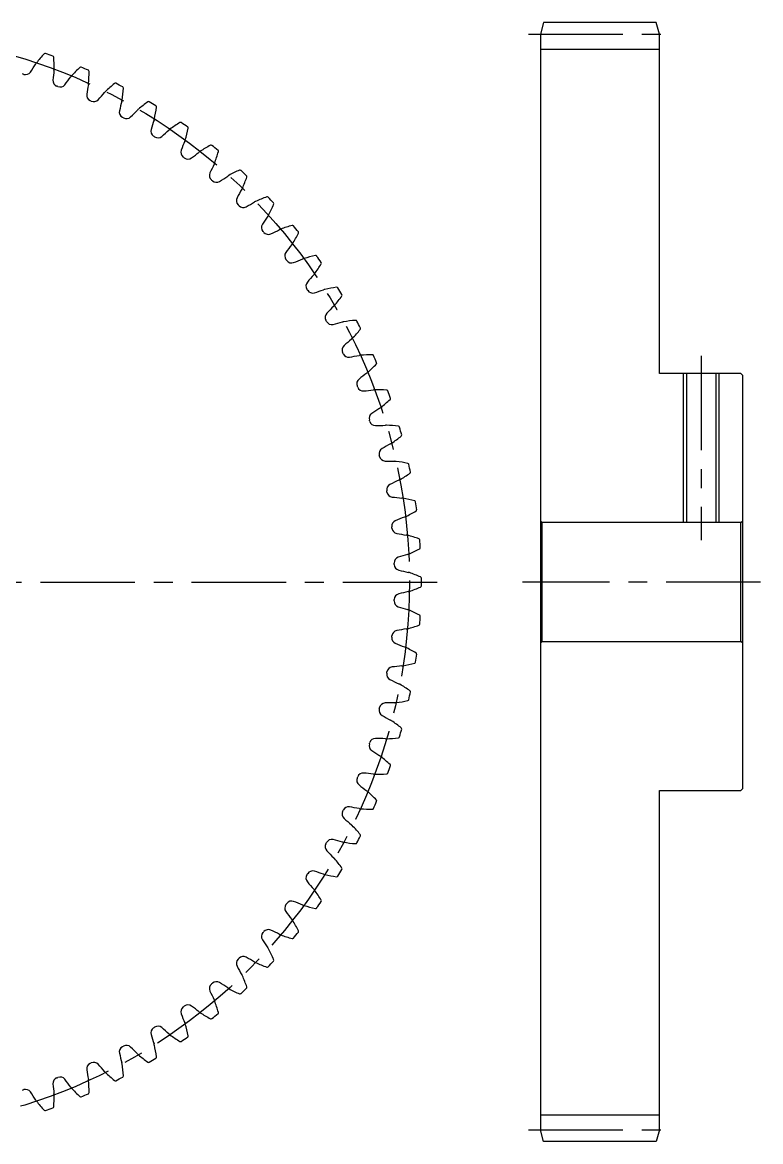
# Model space of a CAD drawing. Extents: x -3 to 245, y -8 to 201.
# Drawn here: x 121 to 245, y 10 to 198 of the extents above; entities that cross this region are included whole.
import ezdxf

# ---------------------------------------------------------------- set-up
doc = ezdxf.new("R2010")
doc.units = 0
doc.header["$LTSCALE"] = 0.5
doc.linetypes.add('CENTER', pattern=[50.8, 31.75, -6.35, 6.35, -6.35])
for name, color, linetype in [('MSM_CENTER', 1, 'CENTER'), ('MSM_CONTINUOUS', 7, 'CONTINUOUS'), ('MSM_NARROW', 5, 'CONTINUOUS')]:
    doc.layers.add(name, color=color, linetype=linetype)

msp = doc.modelspace()

# ---------------------------------------------------------------- linework, layer by layer
at = {"layer": 'MSM_CENTER'}
for p, q in [((206, 196), (230, 196)), ((235, 142), (235, 111)), ((-3, 104), (191, 104)), ((245, 104), (205, 104)), ((206, 12), (230, 12))]:
    msp.add_line(p, q, dxfattribs=at)
msp.add_circle((94, 104), 92, dxfattribs=at)
at = {"layer": 'MSM_CONTINUOUS'}
for p, q in [((208.54, 198), (208, 196)), ((227.46, 198), (208.54, 198)), ((228, 196), (227.46, 198)), ((208, 196), (208, 12)), ((228, 139), (228, 196)), ((208, 193.5), (228, 193.5)), ((241.7, 139), (228, 139)), ((232.54, 139), (232.54, 114)), ((237.46, 139), (237.46, 114)), ((242, 138.7), (241.7, 139)), ((242, 69.3), (242, 138.7)), ((208, 114.3), (208.3, 114)), ((208.3, 94), (208.3, 114)), ((241.7, 114), (208.3, 114)), ((241.7, 114), (242, 114.3)), ((241.7, 94), (241.7, 114)), ((208.3, 94), (208, 93.7)), ((208.3, 94), (241.7, 94)), ((242, 93.7), (241.7, 94)), ((228, 12), (228, 69)), ((228, 69), (241.7, 69)), ((241.7, 69), (242, 69.3)), ((208, 14.5), (228, 14.5)), ((208.54, 10), (208, 12)), ((228, 12), (227.46, 10)), ((227.46, 10), (208.54, 10))]:
    msp.add_line(p, q, dxfattribs=at)
for centre, radius, start, end in [((147.3, 172.07), 30.67, 137.6351, 141.413), ((124.78, 192.6), 0.2, 70.8408, 137.6351), ((94, 104), 94, 70.0287, 70.8408), ((126.04, 192.16), 0.2, 3.2344, 70.0287), ((95.62, 190.44), 30.67, 359.4565, 3.2344), ((91.92, 210.41), 36.8, 325.6734, 328.2334), ((124.62, 190.17), 1.66, 141.413, 148.2722), ((162.77, 185.23), 36.8, 172.6362, 175.1962), ((124.62, 190.17), 1.66, 352.5974, 359.4565), ((151.82, 168.28), 30.67, 133.7221, 137.5), ((130.76, 190.3), 0.2, 66.9278, 133.7221), ((94, 104), 94, 66.1157, 66.9278), ((131.98, 189.77), 0.2, 359.3214, 66.1157), ((94, 104), 89.5, 72.3182, 72.4644), ((121.49, 190.22), 1, 252.3183, 325.6734), ((127.09, 188.23), 1, 175.1962, 248.5512), ((99.19, 210.31), 36.8, 321.7603, 324.3203), ((130.43, 187.87), 1.66, 137.5, 144.3591), ((101.51, 190.13), 30.67, 355.5435, 359.3214), ((94, 104), 89.5, 68.4052, 68.5513), ((127.31, 188.15), 1, 248.4053, 321.7603), ((168.15, 180.35), 36.8, 168.7231, 171.2831), ((130.43, 187.87), 1.66, 348.6844, 355.5435), ((106.43, 209.7), 36.8, 317.8473, 320.4073), ((136.07, 185.19), 1.66, 133.587, 140.4461), ((156.07, 164.18), 30.67, 129.809, 133.587), ((136.56, 187.59), 0.2, 63.0148, 129.809), ((94, 104), 94, 62.2026, 63.0148), ((107.37, 189.41), 30.67, 351.6304, 355.4084), ((137.74, 186.98), 0.2, 355.4084, 62.2026), ((132.76, 185.78), 1, 171.2831, 244.6383), ((94, 104), 89.5, 64.4922, 64.6383), ((132.97, 185.68), 1, 244.4922, 317.8473), ((173.19, 175.11), 36.8, 164.8101, 167.3701), ((136.07, 185.19), 1.66, 344.7713, 351.6304), ((160.03, 159.81), 30.67, 125.896, 129.6739), ((142.17, 184.49), 0.2, 59.1017, 125.896), ((94, 104), 94, 58.2896, 59.1017), ((138.25, 182.94), 1, 167.3701, 240.7252), ((113.62, 208.61), 36.8, 313.9342, 316.4943), ((141.51, 182.13), 1.66, 129.6739, 136.533), ((113.17, 188.3), 30.67, 347.7174, 351.4953), ((143.3, 183.8), 0.2, 351.4953, 58.2896), ((94, 104), 89.5, 60.5791, 60.7252), ((138.46, 182.83), 1, 240.5792, 313.9342), ((177.86, 169.54), 36.8, 160.897, 163.4571), ((141.51, 182.13), 1.66, 340.8583, 347.7174), ((163.69, 155.17), 30.67, 121.9829, 125.7609), ((147.55, 181.01), 0.2, 55.1887, 121.9829), ((94, 104), 94, 54.3765, 55.1887), ((143.54, 179.74), 1, 163.4571, 236.8122), ((94, 104), 89.5, 56.6661, 56.8122), ((143.73, 179.61), 1, 236.6661, 310.0212), ((120.71, 207.03), 36.8, 310.0212, 312.5812), ((146.73, 178.71), 1.66, 125.7609, 132.62), ((118.88, 186.8), 30.67, 343.8043, 347.5823), ((148.63, 180.25), 0.2, 347.5823, 54.3765), ((182.13, 163.67), 36.8, 156.984, 159.544), ((146.73, 178.71), 1.66, 336.9452, 343.8043), ((167.01, 150.3), 30.67, 118.0699, 121.8478), ((152.68, 177.18), 0.2, 51.276, 118.0699), ((94, 104), 94, 50.4635, 51.2756), ((148.59, 176.18), 1, 159.544, 232.8991), ((94, 104), 89.5, 52.753, 52.8991), ((148.78, 176.04), 1, 232.7531, 306.1082), ((127.68, 204.96), 36.8, 306.1082, 308.6682), ((151.71, 174.93), 1.66, 121.8478, 128.707), ((124.47, 184.91), 30.67, 339.8913, 343.6692), ((153.71, 176.34), 0.2, 343.6692, 50.4635), ((186, 157.52), 36.8, 153.071, 155.631), ((151.71, 174.93), 1.66, 333.0322, 339.8913), ((170, 145.21), 30.67, 114.1569, 117.9348), ((157.54, 173), 0.2, 47.3626, 114.1569), ((94, 104), 94, 46.5505, 47.3626), ((153.39, 172.29), 1, 155.631, 228.9861), ((94, 104), 89.5, 48.84, 48.9861), ((153.56, 172.14), 1, 228.84, 302.1951), ((134.49, 202.43), 36.8, 302.1951, 304.7551), ((156.42, 170.83), 1.66, 117.9348, 124.7939), ((129.92, 182.64), 30.67, 335.9783, 339.7562), ((158.51, 172.1), 0.2, 339.7562, 46.5505), ((189.44, 151.11), 36.8, 149.1579, 151.7179), ((156.42, 170.83), 1.66, 329.1191, 335.9783), ((157.91, 168.07), 1, 151.7179, 225.0731), ((94, 104), 89.5, 44.9269, 45.0731), ((141.11, 199.44), 36.8, 298.2821, 300.8421), ((160.83, 166.42), 1.66, 114.0217, 120.8809), ((172.64, 139.92), 30.67, 110.2438, 114.0217), ((162.1, 168.51), 0.2, 43.4495, 110.2438), ((94, 104), 94, 42.6374, 43.4495), ((135.21, 180), 30.67, 332.0652, 335.8431), ((163, 167.54), 0.2, 335.8431, 42.6374), ((158.07, 167.91), 1, 224.927, 298.2821), ((192.43, 144.49), 36.8, 145.2449, 147.8049), ((160.83, 166.42), 1.66, 325.2061, 332.0652), ((162.14, 163.56), 1, 147.8049, 221.16), ((174.91, 134.47), 30.67, 106.3308, 110.1087), ((166.34, 163.71), 0.2, 39.5365, 106.3308), ((94, 104), 94, 38.7244, 39.5365), ((94, 104), 89.5, 41.0139, 41.16), ((162.29, 163.39), 1, 221.0139, 294.369), ((147.52, 196), 36.8, 294.369, 296.929), ((164.93, 161.71), 1.66, 110.1087, 116.9678), ((140.3, 177.01), 30.67, 328.1522, 331.9301), ((167.18, 162.68), 0.2, 331.9301, 38.7244), ((194.96, 137.68), 36.8, 141.3318, 143.8918), ((164.93, 161.71), 1.66, 321.293, 328.1522), ((166.04, 158.78), 1, 143.8918, 217.247), ((94, 104), 89.5, 37.1009, 37.247), ((166.18, 158.59), 1, 217.1009, 290.456), ((153.67, 192.13), 36.8, 290.456, 293.016), ((168.71, 156.73), 1.66, 106.1957, 113.0548), ((176.8, 128.88), 30.67, 102.4177, 106.1957), ((170.25, 158.63), 0.2, 35.6235, 102.4177), ((94, 104), 94, 34.8113, 35.6235), ((145.17, 173.69), 30.67, 324.2391, 328.0171), ((171.01, 157.55), 0.2, 328.0171, 34.8113), ((169.61, 153.73), 1, 139.9788, 213.3339), ((197.03, 130.71), 36.8, 137.4188, 139.9788), ((168.71, 156.73), 1.66, 317.38, 324.2391), ((94, 104), 89.5, 33.1878, 33.3339), ((169.74, 153.54), 1, 213.1879, 286.5429), ((159.54, 187.86), 36.8, 286.5429, 289.103), ((172.13, 151.51), 1.66, 102.2826, 109.1417), ((178.3, 123.17), 30.67, 98.5047, 102.2826), ((173.8, 153.3), 0.2, 31.7104, 98.5047), ((94, 104), 94, 30.8983, 31.7104), ((172.13, 151.51), 1.66, 313.467, 320.3261), ((149.81, 170.03), 30.67, 320.3261, 324.104), ((174.49, 152.17), 0.2, 324.104, 30.8983), ((172.83, 148.46), 1, 136.0658, 209.4209), ((198.61, 123.62), 36.8, 133.5057, 136.0658), ((94, 104), 89.5, 29.2748, 29.4209), ((172.94, 148.25), 1, 209.2748, 282.6299), ((165.11, 183.19), 36.8, 282.6299, 285.1899), ((175.19, 146.07), 1.66, 98.3696, 105.2287), ((179.41, 117.37), 30.67, 94.5916, 98.3696), ((176.98, 147.74), 0.2, 27.7974, 94.5916), ((94, 104), 94, 26.9852, 27.7974), ((177.59, 146.56), 0.2, 320.191, 26.9852), ((199.7, 116.43), 36.8, 129.5927, 132.1527), ((175.19, 146.07), 1.66, 309.5539, 316.413), ((154.18, 166.07), 30.67, 316.413, 320.191), ((175.68, 142.97), 1, 132.1527, 205.5078), ((94, 104), 89.5, 25.3617, 25.5078), ((175.78, 142.76), 1, 205.3618, 278.7169), ((170.35, 178.15), 36.8, 278.7169, 281.2769), ((177.87, 140.43), 1.66, 94.4565, 101.3156), ((180.13, 111.51), 30.67, 90.6786, 94.4565), ((179.77, 141.98), 0.2, 23.8843, 90.6786), ((94, 104), 94, 23.0722, 23.8843), ((177.87, 140.43), 1.66, 305.6409, 312.5), ((158.28, 161.82), 30.67, 312.5, 316.2779), ((180.3, 140.76), 0.2, 316.2779, 23.0722), ((178.15, 137.31), 1, 128.2397, 201.5948), ((200.31, 109.19), 36.8, 125.6797, 128.2397), ((94, 104), 89.5, 21.4487, 21.5948), ((178.23, 137.09), 1, 201.4487, 274.8038), ((175.23, 172.77), 36.8, 274.8038, 277.3638), ((180.17, 134.62), 1.66, 90.5435, 97.4026), ((180.44, 105.62), 30.67, 86.7656, 90.5435), ((182.16, 136.04), 0.2, 19.9713, 86.7656), ((94, 104), 94, 19.1592, 19.9713), ((162.07, 157.3), 30.67, 308.587, 312.3649), ((182.6, 134.78), 0.2, 312.3649, 19.1592), ((180.22, 131.49), 1, 124.3266, 197.6818), ((200.41, 101.92), 36.8, 121.7666, 124.3266), ((180.17, 134.62), 1.66, 301.7278, 308.587), ((94, 104), 89.5, 17.5356, 17.6818), ((180.29, 131.27), 1, 197.5357, 270.8908), ((179.74, 167.06), 36.8, 270.8908, 273.4508), ((182.05, 128.67), 1.66, 86.6304, 93.4896), ((180.35, 99.72), 30.67, 82.8525, 86.6304), ((184.14, 129.95), 0.2, 16.0582, 82.8525), ((94, 104), 94, 15.2461, 16.0582), ((165.55, 152.53), 30.67, 304.6739, 308.4518), ((184.5, 128.67), 0.2, 308.4518, 15.2461), ((181.9, 125.54), 1, 120.4136, 193.7687), ((200.02, 94.67), 36.8, 117.8536, 120.4136), ((182.05, 128.67), 1.66, 297.8148, 304.6739), ((94, 104), 89.5, 13.6226, 13.7687), ((181.95, 125.32), 1, 193.6226, 266.9777), ((183.84, 161.07), 36.8, 266.9777, 269.5377), ((183.53, 122.61), 1.66, 82.7174, 89.5765), ((179.86, 93.83), 30.67, 78.9395, 82.7174), ((168.7, 147.53), 30.67, 300.7609, 304.5388), ((185.7, 123.73), 0.2, 12.1452, 78.9395), ((94, 104), 94, 11.3331, 12.1452), ((185.97, 122.43), 0.2, 304.5388, 11.3331), ((183.16, 119.49), 1, 116.5005, 189.8557), ((199.14, 87.45), 36.8, 113.9405, 116.5005), ((183.53, 122.61), 1.66, 293.9017, 300.7609), ((94, 104), 89.5, 9.7096, 9.8557), ((183.2, 119.26), 1, 189.7096, 263.0647), ((187.53, 154.8), 36.8, 263.0647, 265.6247), ((184.59, 116.45), 1.66, 78.8043, 85.6635), ((178.96, 88), 30.67, 75.0264, 78.8043), ((186.83, 117.43), 0.2, 8.2325, 75.0264), ((94, 104), 94, 7.42, 8.2322), ((197.76, 80.32), 36.8, 110.0275, 112.5875), ((184.59, 116.45), 1.66, 289.9887, 296.8478), ((171.49, 142.33), 30.67, 296.8478, 300.6258), ((187.01, 116.11), 0.2, 300.6258, 7.42), ((184.01, 113.37), 1, 112.5875, 185.9426), ((94, 104), 89.5, 5.7965, 5.9426), ((184.04, 113.14), 1, 185.7966, 259.1516), ((190.78, 148.3), 36.8, 259.1516, 261.7117), ((185.23, 110.24), 1.66, 74.8913, 81.7504), ((177.67, 82.24), 30.67, 71.1134, 74.8913), ((187.53, 111.06), 0.2, 4.3191, 71.1134), ((94, 104), 94, 3.507, 4.3191), ((173.93, 136.95), 30.67, 292.9348, 296.7127), ((187.62, 109.74), 0.2, 296.7127, 3.507), ((184.44, 107.21), 1, 108.6745, 182.0296), ((94, 104), 89.5, 1.8835, 2.0296), ((195.91, 73.29), 36.8, 106.1144, 108.6745), ((185.23, 110.24), 1.66, 286.0757, 292.9348), ((184.45, 106.97), 1, 181.8835, 255.2386), ((193.57, 141.59), 36.8, 255.2386, 257.7986), ((185.45, 104), 1.66, 70.9783, 77.8374), ((175.99, 76.58), 30.67, 67.2003, 70.9783), ((187.8, 104.66), 0.2, 0.4065, 67.2003), ((94, 104), 94, 359.5939, 0.4061), ((184.45, 101.03), 1, 104.7614, 178.1165), ((193.57, 66.41), 36.8, 102.2014, 104.7614), ((185.45, 104), 1.66, 282.1626, 289.0217), ((175.99, 131.42), 30.67, 289.0217, 292.7997), ((187.8, 103.34), 0.2, 292.7997, 359.5939), ((94, 104), 89.5, 357.9704, 358.1165), ((184.44, 100.79), 1, 177.9705, 251.3255), ((195.91, 134.71), 36.8, 251.3255, 253.8856), ((185.23, 97.76), 1.66, 67.0652, 73.9243), ((173.93, 71.05), 30.67, 63.2873, 67.0652), ((187.62, 98.26), 0.2, 356.4934, 63.2873), ((94, 104), 94, 355.6809, 356.493), ((190.78, 59.7), 36.8, 98.2883, 100.8484), ((185.23, 97.76), 1.66, 278.2496, 285.1087), ((177.67, 125.76), 30.67, 285.1087, 288.8866), ((187.53, 96.94), 0.2, 288.8866, 355.6809), ((184.01, 94.63), 1, 174.0574, 247.4125), ((94, 104), 89.5, 354.0574, 354.2035), ((184.04, 94.86), 1, 100.8484, 174.2035), ((197.76, 127.68), 36.8, 247.4125, 249.9725), ((184.59, 91.55), 1.66, 63.1522, 70.0113), ((171.49, 65.67), 30.67, 59.3742, 63.1522), ((178.96, 120), 30.67, 281.1957, 284.9736), ((186.83, 90.57), 0.2, 284.9736, 351.7678), ((94, 104), 94, 351.7678, 352.58), ((187.01, 91.89), 0.2, 352.5804, 59.3742), ((183.16, 88.51), 1, 170.1444, 243.4995), ((94, 104), 89.5, 350.1443, 350.2904), ((183.2, 88.74), 1, 96.9353, 170.2904), ((187.53, 53.2), 36.8, 94.3753, 96.9353), ((184.59, 91.55), 1.66, 274.3365, 281.1957), ((199.14, 120.55), 36.8, 243.4995, 246.0595), ((183.53, 85.39), 1.66, 59.2391, 66.0983), ((168.7, 60.47), 30.67, 55.4612, 59.2391), ((94, 104), 94, 347.8548, 348.6669), ((185.97, 85.57), 0.2, 348.6669, 55.4612), ((94, 104), 89.5, 346.2313, 346.3774), ((181.95, 82.68), 1, 93.0223, 166.3774), ((183.84, 46.93), 36.8, 90.4623, 93.0223), ((183.53, 85.39), 1.66, 270.4235, 277.2826), ((179.86, 114.17), 30.67, 277.2826, 281.0605), ((185.7, 84.27), 0.2, 281.0605, 347.8548), ((181.9, 82.46), 1, 166.2313, 239.5864), ((200.02, 113.33), 36.8, 239.5864, 242.1464), ((182.05, 79.33), 1.66, 55.3261, 62.1852), ((165.55, 55.47), 30.67, 51.5482, 55.3261), ((94, 104), 94, 343.9418, 344.7539), ((184.5, 79.33), 0.2, 344.7539, 51.5482), ((180.29, 76.73), 1, 89.1092, 162.4644), ((179.74, 40.94), 36.8, 86.5492, 89.1092), ((182.05, 79.33), 1.66, 266.5104, 273.3696), ((180.35, 108.28), 30.67, 273.3696, 277.1475), ((184.14, 78.05), 0.2, 277.1475, 343.9418), ((180.22, 76.51), 1, 162.3183, 235.6734), ((94, 104), 89.5, 342.3182, 342.4644), ((200.41, 106.08), 36.8, 235.6734, 238.2334), ((180.17, 73.38), 1.66, 51.413, 58.2722), ((162.07, 50.7), 30.67, 47.6351, 51.413), ((182.6, 73.22), 0.2, 340.8408, 47.6351), ((178.23, 70.91), 1, 85.1962, 158.5512), ((175.23, 35.23), 36.8, 82.6362, 85.1962), ((180.17, 73.38), 1.66, 262.5974, 269.4565), ((180.44, 102.38), 30.67, 269.4565, 273.2344), ((182.16, 71.96), 0.2, 273.2344, 340.0287), ((94, 104), 94, 340.0287, 340.8408), ((178.15, 70.69), 1, 158.4052, 231.7603), ((94, 104), 89.5, 338.4052, 338.5513), ((200.31, 98.81), 36.8, 231.7603, 234.3203), ((177.87, 67.57), 1.66, 47.5, 54.3591), ((158.28, 46.18), 30.67, 43.7221, 47.5), ((175.78, 65.24), 1, 81.2831, 154.6383), ((170.35, 29.85), 36.8, 78.7231, 81.2831), ((177.87, 67.57), 1.66, 258.6844, 265.5435), ((180.13, 96.49), 30.67, 265.5435, 269.3214), ((179.77, 66.02), 0.2, 269.3214, 336.1157), ((94, 104), 94, 336.1157, 336.9278), ((180.3, 67.24), 0.2, 336.9278, 43.7221), ((175.68, 65.03), 1, 154.4922, 227.8473), ((94, 104), 89.5, 334.4922, 334.6383), ((199.7, 91.57), 36.8, 227.8473, 230.4073), ((175.19, 61.93), 1.66, 43.587, 50.4461), ((154.18, 41.93), 30.67, 39.809, 43.587), ((94, 104), 89.5, 330.5791, 330.7252), ((172.94, 59.75), 1, 77.3701, 150.7251), ((165.11, 24.81), 36.8, 74.8101, 77.3701), ((175.19, 61.93), 1.66, 254.7713, 261.6304), ((179.41, 90.63), 30.67, 261.6304, 265.4084), ((176.98, 60.26), 0.2, 265.4084, 332.2026), ((94, 104), 94, 332.2026, 333.0148), ((177.59, 61.44), 0.2, 333.0148, 39.809), ((172.83, 59.54), 1, 150.5792, 223.9342), ((198.61, 84.38), 36.8, 223.9342, 226.4943), ((172.13, 56.49), 1.66, 39.6739, 46.533), ((149.81, 37.97), 30.67, 35.896, 39.6739), ((169.61, 54.27), 1, 146.6661, 220.0212), ((94, 104), 89.5, 326.6661, 326.8122), ((169.74, 54.46), 1, 73.4571, 146.8122), ((159.54, 20.14), 36.8, 70.897, 73.4571), ((172.13, 56.49), 1.66, 250.8583, 257.7174), ((178.3, 84.83), 30.67, 257.7174, 261.4953), ((173.8, 54.7), 0.2, 261.4953, 328.2896), ((94, 104), 94, 328.2896, 329.1017), ((174.49, 55.83), 0.2, 329.1017, 35.896), ((197.03, 77.29), 36.8, 220.0212, 222.5812), ((168.71, 51.27), 1.66, 35.7609, 42.62), ((145.17, 34.31), 30.67, 31.9829, 35.7609), ((166.04, 49.22), 1, 142.7531, 216.1082), ((94, 104), 89.5, 322.753, 322.8991), ((166.18, 49.41), 1, 69.544, 142.8991), ((153.67, 15.87), 36.8, 66.984, 69.544), ((168.71, 51.27), 1.66, 246.9452, 253.8043), ((176.8, 79.12), 30.67, 253.8043, 257.5823), ((170.25, 49.37), 0.2, 257.5823, 324.3765), ((94, 104), 94, 324.3765, 325.1887), ((171.01, 50.45), 0.2, 325.1887, 31.9829), ((194.96, 70.32), 36.8, 216.1082, 218.6682), ((164.93, 46.29), 1.66, 31.8478, 38.707), ((140.3, 30.99), 30.67, 28.0699, 31.8478), ((94, 104), 89.5, 318.84, 318.9861), ((162.29, 44.61), 1, 65.631, 138.9861), ((147.52, 12), 36.8, 63.071, 65.631), ((94, 104), 94, 320.4635, 321.2756), ((167.18, 45.32), 0.2, 321.2756, 28.0699), ((162.14, 44.44), 1, 138.84, 212.1951), ((192.43, 63.51), 36.8, 212.1951, 214.7551), ((164.93, 46.29), 1.66, 243.0322, 249.8913), ((174.91, 73.53), 30.67, 249.8913, 253.6692), ((166.34, 44.29), 0.2, 253.6692, 320.4635), ((160.83, 41.58), 1.66, 27.9348, 34.7939), ((135.21, 28), 30.67, 24.1569, 27.9348), ((157.91, 39.93), 1, 134.927, 208.2821), ((94, 104), 89.5, 314.9269, 315.0731), ((158.07, 40.09), 1, 61.7179, 135.0731), ((141.11, 8.56), 36.8, 59.1579, 61.7179), ((160.83, 41.58), 1.66, 239.1191, 245.9783), ((172.64, 68.08), 30.67, 245.9783, 249.7562), ((94, 104), 94, 316.5505, 317.3626), ((163, 40.46), 0.2, 317.3626, 24.1569), ((189.44, 56.89), 36.8, 208.2821, 210.8421), ((156.42, 37.17), 1.66, 24.0217, 30.8809), ((129.92, 25.36), 30.67, 20.2438, 24.0217), ((162.1, 39.49), 0.2, 249.7562, 316.5505), ((153.39, 35.71), 1, 131.0139, 204.369), ((94, 104), 89.5, 311.0139, 311.16), ((153.56, 35.86), 1, 57.8049, 131.16), ((134.49, 5.57), 36.8, 55.2449, 57.8049), ((156.42, 37.17), 1.66, 235.2061, 242.0652), ((94, 104), 94, 312.6374, 313.4495), ((158.51, 35.9), 0.2, 313.4495, 20.2438), ((186, 50.48), 36.8, 204.369, 206.929), ((170, 62.79), 30.67, 242.0652, 245.8431), ((157.54, 35), 0.2, 245.8431, 312.6374), ((148.59, 31.82), 1, 127.1009, 200.456), ((94, 104), 89.5, 307.1009, 307.247), ((148.78, 31.96), 1, 53.8918, 127.247), ((127.68, 3.04), 36.8, 51.3318, 53.8918), ((151.71, 33.07), 1.66, 20.1087, 26.9678), ((124.47, 23.09), 30.67, 16.3308, 20.1087), ((182.13, 44.33), 36.8, 200.456, 203.016), ((151.71, 33.07), 1.66, 231.293, 238.1522), ((167.01, 57.7), 30.67, 238.1522, 241.9301), ((152.68, 30.82), 0.2, 241.9301, 308.7244), ((94, 104), 94, 308.7244, 309.5365), ((153.71, 31.66), 0.2, 309.5369, 16.3308), ((143.54, 28.26), 1, 123.1879, 196.5429), ((94, 104), 89.5, 303.1878, 303.3339), ((143.73, 28.39), 1, 49.9788, 123.3339), ((120.71, 0.97), 36.8, 47.4188, 49.9788), ((146.73, 29.29), 1.66, 16.1957, 23.0548), ((118.88, 21.2), 30.67, 12.4177, 16.1957), ((177.86, 38.46), 36.8, 196.5429, 199.103), ((141.51, 25.87), 1.66, 12.2826, 19.1417), ((146.73, 29.29), 1.66, 227.38, 234.2391), ((163.69, 52.83), 30.67, 234.2391, 238.0171), ((147.55, 26.99), 0.2, 238.0171, 304.8113), ((94, 104), 94, 304.8113, 305.6235), ((148.63, 27.75), 0.2, 305.6235, 12.4177), ((138.25, 25.06), 1, 119.2748, 192.6299), ((173.19, 32.89), 36.8, 192.6299, 195.1899), ((94, 104), 89.5, 299.2748, 299.4209), ((138.46, 25.17), 1, 46.0658, 119.4209), ((113.62, -0.61), 36.8, 43.5057, 46.0658), ((141.51, 25.87), 1.66, 223.467, 230.3261), ((160.03, 48.19), 30.67, 230.3261, 234.104), ((113.17, 19.7), 30.67, 8.5047, 12.2826), ((132.76, 22.22), 1, 115.3618, 188.7169), ((94, 104), 89.5, 295.3617, 295.5078), ((132.97, 22.32), 1, 42.1527, 115.5078), ((106.43, -1.7), 36.8, 39.5927, 42.1527), ((136.07, 22.81), 1.66, 8.3696, 15.2287), ((107.37, 18.59), 30.67, 4.5916, 8.3696), ((142.17, 23.51), 0.2, 234.104, 300.8983), ((94, 104), 94, 300.8983, 301.7104), ((143.3, 24.2), 0.2, 301.7104, 8.5047), ((127.09, 19.77), 1, 111.4487, 184.8038), ((94, 104), 89.5, 291.4487, 291.5948), ((127.31, 19.85), 1, 38.2397, 111.5948), ((168.15, 27.65), 36.8, 188.7169, 191.2769), ((136.07, 22.81), 1.66, 219.5539, 226.413), ((156.07, 43.82), 30.67, 226.413, 230.191), ((94, 104), 94, 296.9852, 297.7974), ((137.74, 21.02), 0.2, 297.7974, 4.5916), ((162.77, 22.77), 36.8, 184.8038, 187.3638), ((99.19, -2.31), 36.8, 35.6797, 38.2397), ((130.43, 20.13), 1.66, 215.6409, 222.5), ((151.82, 39.72), 30.67, 222.5, 226.2779), ((130.43, 20.13), 1.66, 4.4565, 11.3156), ((101.51, 17.87), 30.67, 0.6786, 4.4565), ((136.56, 20.41), 0.2, 230.191, 296.9852), ((94, 104), 89.5, 287.5356, 287.6818), ((121.49, 17.78), 1, 34.3266, 107.6818), ((91.92, -2.41), 36.8, 31.7666, 34.3266), ((124.62, 17.83), 1.66, 211.7278, 218.587), ((95.62, 17.56), 30.67, 356.7656, 0.5435), ((124.62, 17.83), 1.66, 0.5435, 7.4026), ((130.76, 17.7), 0.2, 226.2779, 293.0722), ((94, 104), 94, 293.0722, 293.8843), ((131.98, 18.23), 0.2, 293.8843, 0.6786), ((147.3, 35.93), 30.67, 218.587, 222.3649), ((124.78, 15.4), 0.2, 222.3649, 289.1592), ((94, 104), 94, 289.1592, 289.9713), ((126.04, 15.84), 0.2, 289.9713, 356.7656)]:
    msp.add_arc(centre, radius, start, end, dxfattribs=at)
at = {"layer": 'MSM_NARROW'}
for p, q in [((232, 139), (232, 114)), ((238, 139), (238, 114))]:
    msp.add_line(p, q, dxfattribs=at)

doc.saveas('drawing.dxf')
